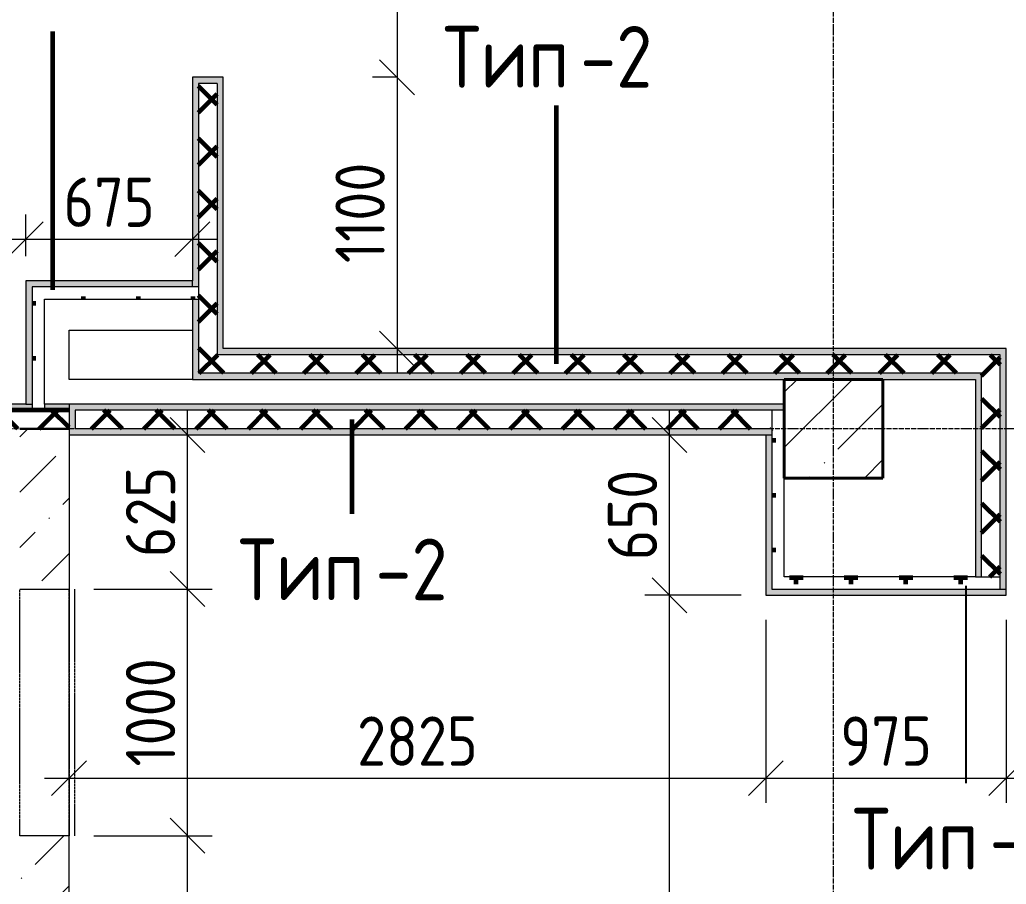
# Model space of a CAD drawing. Header units: millimetres. Extents: x -60946 to 138510, y -262288 to 24501.
# Drawn here: x -15616 to -11616, y -32106 to -28602 of the extents above; entities that cross this region are included whole.
import ezdxf

# ---------------------------------------------------------------- set-up
doc = ezdxf.new("R2010")
doc.units = ezdxf.units.MM
doc.linetypes.add('ADSK_Линия сетки', pattern=[25, 20, -2.5, 0, -2.5])
doc.linetypes.add('ADSK_Штриховая_ш2 п1_5', pattern=[4.5, 3, -1.5])
for name, color, linetype, lineweight in [('0) 1 вып перегородка', 7, 'Continuous', 60), ('2)Тип-2', 3, 'Continuous', 60), ('2)Тип-5', 1, 'Continuous', 60), ('2)Тип-8', 40, 'Continuous', 60), ('Двери', 7, 'Continuous', 9), ('Несущие колонны', 7, 'Continuous', 18), ('Оси', 7, 'Continuous', 9), ('Перекрытие', 7, 'Continuous', 18), ('Размеры', 7, 'Continuous', 9), ('Стены наружные', 7, 'Continuous', 18), ('Стены несущие', 7, 'Continuous', 30), ('Стены отделка', 7, 'Continuous', 30), ('Стены штриховка', 7, 'Continuous', 9)]:
    doc.layers.add(name, color=color, linetype=linetype, lineweight=lineweight)
doc.styles.add('GOST Common_3', font='', dxfattribs={"width": 0.9, "height": 200})
doc.styles.get('GOST Common_3').set_extended_font_data('GOST Common')
doc.dimstyles.new('ADSK_Основной_2_0', dxfattribs={"dimscale": 304.8, "dimtxt": 201.142999, "dimasz": 0.463911, "dimexe": 0.328084, "dimexo": 0.328084, "dimgap": 0.164042, "dimtad": 1, "dimdec": 3, "dimrnd": 0.001, "dimdsep": 46, "dimtxsty": 'GOST Common_3', "dimblk1": 'OBLIQUE', "dimblk2": 'OBLIQUE', "dimsah": 1, "dimcen": 0.09, "dimdle": 0.328084, "dimazin": 2, "dimtfac": 1, "dimtdec": 4, "dimtix": 1, "dimtmove": 0, "dimatfit": 3, "dimfxl": 1, "dimtvp": 1, "dimtolj": 1, "dimtzin": 0, "dimlwd": 20, "dimlwe": 20, "dimarcsym": 2})
doc.dimstyles.new('ADSK_Основной_2_0_2', dxfattribs={"dimscale": 304.8, "dimtxt": 201.142999, "dimasz": 0.463911, "dimexe": 0.328084, "dimexo": 0.328084, "dimgap": 0.164042, "dimtad": 1, "dimdec": 3, "dimrnd": 0.001, "dimdsep": 46, "dimtxsty": 'GOST Common_3', "dimblk1": 'OBLIQUE', "dimblk2": 'OBLIQUE', "dimsah": 1, "dimcen": 0.09, "dimdle": 0.328084, "dimazin": 2, "dimtfac": 1, "dimtdec": 4, "dimtix": 1, "dimtmove": 0, "dimatfit": 3, "dimfxl": 1, "dimtvp": 1, "dimtolj": 1, "dimtzin": 0, "dimlwd": 20, "dimlwe": 20, "dimarcsym": 2})
pattern_1 = [(0, (1283.93, -48864.63), (111.125, 111.125), [55.562, -166.687]), (90, (1311.72, -48892.41), (-111.125, 111.125), [55.562, -166.687])]
pattern_2 = [(45, (1283.93, -48864.63), (-106.066, 106.066), []), (135, (1283.93, -48864.63), (-106.066, -106.066), [])]

# ---------------------------------------------------------------- blocks, each defined once
blk = doc.blocks.new('ADSK_КолоннаЖБ_Прямоугольная - 400x400 мм-1807142-Кладочный план 1-го этажа')
at = {"layer": 'Несущие колонны', "lineweight": 40}
for p, q in [((-200, 200), (200, 200)), ((-200, -200), (-200, 200)), ((200, 200), (200, -200)), ((200, -200), (-200, -200))]:
    blk.add_line(p, q, dxfattribs=at)
blk = doc.blocks.new('ADSK_Дверь_Проем - ADSK_Дверь_Проем-730830-Кладочный план 1-го этажа')
at = {"layer": 'Двери', "linetype": 'ADSK_Штриховая_ш2 п1_5'}
for p, q in [((-500, 100), (500, 100)), ((-500, -100), (500, -100))]:
    blk.add_line(p, q, dxfattribs=at)
blk = doc.blocks.new('ADSK_Дверь_Проем - ADSK_Дверь_Проем-3382545-Кладочный план 1-го этажа')
at = {"layer": 'Двери', "linetype": 'ADSK_Штриховая_ш2 п1_5'}
for p, q in [((-499.9, 11), (499.9, 11)), ((-499.9, -11), (499.9, -11))]:
    blk.add_line(p, q, dxfattribs=at)
blk = doc.blocks.new('_Oblique')
at = {"color": 0, "linetype": 'ByBlock', "lineweight": -2}
blk.add_line((-0.5, -0.5), (0.5, 0.5), dxfattribs=at)
blk = doc.blocks.new('*D4088')
at = {"layer": 'Defpoints', "color": 0, "transparency": 16777216}
for p in [(-13986, -27634.7), (-14086, -28834.7), (-13986, -28834.7)]:
    blk.add_point(p, dxfattribs=at)
at = {"layer": 'Размеры', "color": 0, "lineweight": 20, "transparency": 16777216}
for p, q in [((-14086, -27534.7), (-14086, -28934.7)), ((-14086, -27634.7), (-14186, -27634.7)), ((-14086, -28834.7), (-14186, -28834.7))]:
    blk.add_line(p, q, dxfattribs=at)
at = {"layer": 'Размеры', "color": 0, "lineweight": 20, "transparency": 16777216, "xscale": 141.4, "yscale": 141.4, "zscale": 141.4}
for p, rotation in [((-14086, -27634.7), 90), ((-14086, -28834.7), 270)]:
    blk.add_blockref('_Oblique', p, dxfattribs=dict(at, rotation=rotation))
at = {"layer": 'Размеры', "color": 0, "lineweight": 9, "transparency": 16777216, "insert": (-14236, -28234.7), "char_height": 200, "width": 560.473, "attachment_point": 5, "rotation": 90, "style": 'GOST Common_3'}
blk.add_mtext('\\A1;1200', dxfattribs=at)
blk = doc.blocks.new('*D4089')
at = {"layer": 'Defpoints', "color": 0, "transparency": 16777216}
for p in [(-13986, -28834.7), (-14086, -29934.7), (-13986, -29934.7)]:
    blk.add_point(p, dxfattribs=at)
at = {"layer": 'Размеры', "color": 0, "lineweight": 20, "transparency": 16777216}
for p, q in [((-14086, -28734.7), (-14086, -30034.7)), ((-14086, -28834.7), (-14186, -28834.7)), ((-14086, -29934.7), (-14186, -29934.7))]:
    blk.add_line(p, q, dxfattribs=at)
at = {"layer": 'Размеры', "color": 0, "lineweight": 20, "transparency": 16777216, "xscale": 141.4, "yscale": 141.4, "zscale": 141.4}
for p, rotation in [((-14086, -28834.7), 90), ((-14086, -29934.7), 270)]:
    blk.add_blockref('_Oblique', p, dxfattribs=dict(at, rotation=rotation))
at = {"layer": 'Размеры', "color": 0, "lineweight": 9, "transparency": 16777216, "insert": (-14236, -29384.7), "char_height": 200, "width": 515.472, "attachment_point": 5, "rotation": 90, "style": 'GOST Common_3'}
blk.add_mtext('\\A1;1100', dxfattribs=at)
blk = doc.blocks.new('*D4090')
at = {"layer": 'Defpoints', "color": 0, "transparency": 16777216}
for p in [(-18266.1, -29391.3), (-15591.1, -29491.3), (-15591.1, -29659.7)]:
    blk.add_point(p, dxfattribs=at)
at = {"layer": 'Размеры', "color": 0, "lineweight": 20, "transparency": 16777216}
for p, q in [((-15591.1, -29559.7), (-15591.1, -29391.3)), ((-18366.1, -29491.3), (-15491.1, -29491.3)), ((-18266.1, -29491.3), (-18266.1, -29591.3))]:
    blk.add_line(p, q, dxfattribs=at)
at = {"layer": 'Размеры', "color": 0, "lineweight": 20, "transparency": 16777216, "xscale": 141.4, "yscale": 141.4, "zscale": 141.4, "rotation": 180}
blk.add_blockref('_Oblique', (-18266.1, -29491.3), dxfattribs=at)
at = {"layer": 'Размеры', "color": 0, "lineweight": 20, "transparency": 16777216, "xscale": 141.4, "yscale": 141.4, "zscale": 141.4}
blk.add_blockref('_Oblique', (-15591.1, -29491.3), dxfattribs=at)
at = {"layer": 'Размеры', "color": 0, "lineweight": 9, "transparency": 16777216, "insert": (-16928.6, -29341.3), "char_height": 200, "width": 605.475, "attachment_point": 5, "style": 'GOST Common_3'}
blk.add_mtext('\\A1;2675', dxfattribs=at)
blk = doc.blocks.new('*D4091')
at = {"layer": 'Defpoints', "color": 0, "transparency": 16777216}
for p in [(-14916.1, -29391.3), (-14916.1, -29491.3), (-15591.1, -29659.7)]:
    blk.add_point(p, dxfattribs=at)
at = {"layer": 'Размеры', "color": 0, "lineweight": 20, "transparency": 16777216}
for p, q in [((-15591.1, -29559.7), (-15591.1, -29391.3)), ((-15691.1, -29491.3), (-14816.1, -29491.3)), ((-14916.1, -29491.3), (-14916.1, -29591.3))]:
    blk.add_line(p, q, dxfattribs=at)
at = {"layer": 'Размеры', "color": 0, "lineweight": 20, "transparency": 16777216, "xscale": 141.4, "yscale": 141.4, "zscale": 141.4, "rotation": 180}
blk.add_blockref('_Oblique', (-15591.1, -29491.3), dxfattribs=at)
at = {"layer": 'Размеры', "color": 0, "lineweight": 20, "transparency": 16777216, "xscale": 141.4, "yscale": 141.4, "zscale": 141.4}
blk.add_blockref('_Oblique', (-14916.1, -29491.3), dxfattribs=at)
at = {"layer": 'Размеры', "color": 0, "lineweight": 9, "transparency": 16777216, "insert": (-15253.6, -29341.3), "char_height": 200, "width": 454.106, "attachment_point": 5, "style": 'GOST Common_3'}
blk.add_mtext('\\A1;675', dxfattribs=at)
blk = doc.blocks.new('*D4092')
at = {"layer": 'Defpoints', "color": 0, "transparency": 16777216}
for p in [(-15812.7, -25109.7), (-15912.7, -29659.7), (-15591.1, -29659.7)]:
    blk.add_point(p, dxfattribs=at)
at = {"layer": 'Размеры', "color": 0, "lineweight": 20, "transparency": 16777216}
for p, q in [((-15912.7, -25009.7), (-15912.7, -29759.7)), ((-15912.7, -25109.7), (-16012.7, -25109.7)), ((-15691.1, -29659.7), (-16012.7, -29659.7))]:
    blk.add_line(p, q, dxfattribs=at)
at = {"layer": 'Размеры', "color": 0, "lineweight": 20, "transparency": 16777216, "xscale": 141.4, "yscale": 141.4, "zscale": 141.4}
for p, rotation in [((-15912.7, -25109.7), 90), ((-15912.7, -29659.7), 270)]:
    blk.add_blockref('_Oblique', p, dxfattribs=dict(at, rotation=rotation))
at = {"layer": 'Размеры', "color": 0, "lineweight": 9, "transparency": 16777216, "insert": (-16062.7, -27384.7), "char_height": 200, "width": 625.93, "attachment_point": 5, "rotation": 90, "style": 'GOST Common_3'}
blk.add_mtext('\\A1;4550', dxfattribs=at)
blk = doc.blocks.new('*D4093')
at = {"layer": 'Defpoints', "color": 0, "transparency": 16777216}
for p in [(-15591.1, -29659.7), (-15912.7, -30159.7), (-15812.7, -30159.7)]:
    blk.add_point(p, dxfattribs=at)
at = {"layer": 'Размеры', "color": 0, "lineweight": 20, "transparency": 16777216}
for p, q in [((-15912.7, -29659.7), (-15912.7, -29518.3)), ((-15691.1, -29659.7), (-16012.7, -29659.7)), ((-15912.7, -29659.7), (-15912.7, -30159.7)), ((-15912.7, -30159.7), (-16012.7, -30159.7)), ((-15912.7, -30159.7), (-15912.7, -30301.1))]:
    blk.add_line(p, q, dxfattribs=at)
at = {"layer": 'Размеры', "color": 0, "lineweight": 20, "transparency": 16777216, "xscale": 141.4, "yscale": 141.4, "zscale": 141.4}
for p, rotation in [((-15912.7, -29659.7), 270), ((-15912.7, -30159.7), 90)]:
    blk.add_blockref('_Oblique', p, dxfattribs=dict(at, rotation=rotation))
at = {"layer": 'Размеры', "color": 0, "lineweight": 9, "transparency": 16777216, "insert": (-16062.7, -29909.7), "char_height": 200, "width": 454.106, "attachment_point": 5, "rotation": 90, "style": 'GOST Common_3'}
blk.add_mtext('\\A1;500', dxfattribs=at)
blk = doc.blocks.new('*D4099')
at = {"layer": 'Defpoints', "color": 0, "transparency": 16777216}
for p in [(-15416.1, -31909.7), (-14935.7, -31909.7), (-15416.1, -32709.7)]:
    blk.add_point(p, dxfattribs=at)
at = {"layer": 'Размеры', "color": 0, "lineweight": 20, "transparency": 16777216}
for p, q in [((-14935.7, -32809.7), (-14935.7, -31809.7)), ((-15316.1, -31909.7), (-14835.7, -31909.7)), ((-15316.1, -32709.7), (-14835.7, -32709.7))]:
    blk.add_line(p, q, dxfattribs=at)
at = {"layer": 'Размеры', "color": 0, "lineweight": 20, "transparency": 16777216, "xscale": 141.4, "yscale": 141.4, "zscale": 141.4}
for p, rotation in [((-14935.7, -31909.7), 90), ((-14935.7, -32709.7), 270)]:
    blk.add_blockref('_Oblique', p, dxfattribs=dict(at, rotation=rotation))
at = {"layer": 'Размеры', "color": 0, "lineweight": 9, "transparency": 16777216, "insert": (-15085.7, -32309.7), "char_height": 200, "width": 454.106, "attachment_point": 5, "rotation": 90, "style": 'GOST Common_3'}
blk.add_mtext('\\A1;800', dxfattribs=at)
blk = doc.blocks.new('*D4100')
at = {"layer": 'Defpoints', "color": 0, "transparency": 16777216}
for p in [(-15416.1, -30909.7), (-14935.7, -30909.7), (-15416.1, -31909.7)]:
    blk.add_point(p, dxfattribs=at)
at = {"layer": 'Размеры', "color": 0, "lineweight": 20, "transparency": 16777216}
for p, q in [((-14935.7, -32009.7), (-14935.7, -30809.7)), ((-15316.1, -30909.7), (-14835.7, -30909.7)), ((-15316.1, -31909.7), (-14835.7, -31909.7))]:
    blk.add_line(p, q, dxfattribs=at)
at = {"layer": 'Размеры', "color": 0, "lineweight": 20, "transparency": 16777216, "xscale": 141.4, "yscale": 141.4, "zscale": 141.4}
for p, rotation in [((-14935.7, -30909.7), 90), ((-14935.7, -31909.7), 270)]:
    blk.add_blockref('_Oblique', p, dxfattribs=dict(at, rotation=rotation))
at = {"layer": 'Размеры', "color": 0, "lineweight": 9, "transparency": 16777216, "insert": (-15085.7, -31409.7), "char_height": 200, "width": 560.473, "attachment_point": 5, "rotation": 90, "style": 'GOST Common_3'}
blk.add_mtext('\\A1;1000', dxfattribs=at)
blk = doc.blocks.new('*D4101')
at = {"layer": 'Defpoints', "color": 0, "transparency": 16777216}
for p in [(-15035.7, -30284.7), (-14935.7, -30284.7), (-15416.1, -30909.7)]:
    blk.add_point(p, dxfattribs=at)
at = {"layer": 'Размеры', "color": 0, "lineweight": 20, "transparency": 16777216}
for p, q in [((-14935.7, -31009.7), (-14935.7, -30184.7)), ((-14935.7, -30284.7), (-14835.7, -30284.7)), ((-15316.1, -30909.7), (-14835.7, -30909.7))]:
    blk.add_line(p, q, dxfattribs=at)
at = {"layer": 'Размеры', "color": 0, "lineweight": 20, "transparency": 16777216, "xscale": 141.4, "yscale": 141.4, "zscale": 141.4}
for p, rotation in [((-14935.7, -30284.7), 90), ((-14935.7, -30909.7), 270)]:
    blk.add_blockref('_Oblique', p, dxfattribs=dict(at, rotation=rotation))
at = {"layer": 'Размеры', "color": 0, "lineweight": 9, "transparency": 16777216, "insert": (-15085.7, -30597.2), "char_height": 200, "width": 454.106, "attachment_point": 5, "rotation": 90, "style": 'GOST Common_3'}
blk.add_mtext('\\A1;625', dxfattribs=at)
blk = doc.blocks.new('*D4102')
at = {"layer": 'Defpoints', "color": 0, "transparency": 16777216}
for p in [(-12591.1, -30934.7), (-15416.1, -31576.1), (-12591.1, -31676.1)]:
    blk.add_point(p, dxfattribs=at)
at = {"layer": 'Размеры', "color": 0, "lineweight": 20, "transparency": 16777216}
for p, q in [((-12591.1, -31034.7), (-12591.1, -31776.1)), ((-15516.1, -31676.1), (-12491.1, -31676.1)), ((-15416.1, -31676.1), (-15416.1, -31776.1))]:
    blk.add_line(p, q, dxfattribs=at)
at = {"layer": 'Размеры', "color": 0, "lineweight": 20, "transparency": 16777216, "xscale": 141.4, "yscale": 141.4, "zscale": 141.4, "rotation": 180}
blk.add_blockref('_Oblique', (-15416.1, -31676.1), dxfattribs=at)
at = {"layer": 'Размеры', "color": 0, "lineweight": 20, "transparency": 16777216, "xscale": 141.4, "yscale": 141.4, "zscale": 141.4}
blk.add_blockref('_Oblique', (-12591.1, -31676.1), dxfattribs=at)
at = {"layer": 'Размеры', "color": 0, "lineweight": 9, "transparency": 16777216, "insert": (-14003.6, -31526.1), "char_height": 200, "width": 605.475, "attachment_point": 5, "style": 'GOST Common_3'}
blk.add_mtext('\\A1;2825', dxfattribs=at)
blk = doc.blocks.new('*D4103')
at = {"layer": 'Defpoints', "color": 0, "transparency": 16777216}
for p in [(-12591.1, -30934.7), (-11616.1, -30934.7), (-11616.1, -31676.1)]:
    blk.add_point(p, dxfattribs=at)
at = {"layer": 'Размеры', "color": 0, "lineweight": 20, "transparency": 16777216}
for p, q in [((-12591.1, -31034.7), (-12591.1, -31776.1)), ((-11616.1, -31034.7), (-11616.1, -31776.1)), ((-12691.1, -31676.1), (-11516.1, -31676.1))]:
    blk.add_line(p, q, dxfattribs=at)
at = {"layer": 'Размеры', "color": 0, "lineweight": 20, "transparency": 16777216, "xscale": 141.4, "yscale": 141.4, "zscale": 141.4, "rotation": 180}
blk.add_blockref('_Oblique', (-12591.1, -31676.1), dxfattribs=at)
at = {"layer": 'Размеры', "color": 0, "lineweight": 20, "transparency": 16777216, "xscale": 141.4, "yscale": 141.4, "zscale": 141.4}
blk.add_blockref('_Oblique', (-11616.1, -31676.1), dxfattribs=at)
at = {"layer": 'Размеры', "color": 0, "lineweight": 9, "transparency": 16777216, "insert": (-12103.6, -31526.1), "char_height": 200, "width": 454.106, "attachment_point": 5, "style": 'GOST Common_3'}
blk.add_mtext('\\A1;975', dxfattribs=at)
blk = doc.blocks.new('*D4104')
at = {"layer": 'Defpoints', "color": 0, "transparency": 16777216}
for p in [(-12981.6, -30934.7), (-12591.1, -30934.7), (-13081.5, -34059.7)]:
    blk.add_point(p, dxfattribs=at)
at = {"layer": 'Размеры', "color": 0, "lineweight": 20, "transparency": 16777216}
for p, q in [((-12981.6, -34159.7), (-12981.6, -30834.7)), ((-12691.1, -30934.7), (-13081.6, -30934.7)), ((-12981.5, -34059.7), (-12881.6, -34059.7))]:
    blk.add_line(p, q, dxfattribs=at)
at = {"layer": 'Размеры', "color": 0, "lineweight": 20, "transparency": 16777216, "xscale": 141.4, "yscale": 141.4, "zscale": 141.4}
for p, rotation in [((-12981.6, -30934.7), 90), ((-12981.6, -34059.7), 270)]:
    blk.add_blockref('_Oblique', p, dxfattribs=dict(at, rotation=rotation))
at = {"layer": 'Размеры', "color": 0, "lineweight": 9, "transparency": 16777216, "insert": (-13131.6, -32497.2), "char_height": 200, "width": 560.473, "attachment_point": 5, "rotation": 90, "style": 'GOST Common_3'}
blk.add_mtext('\\A1;3125', dxfattribs=at)
blk = doc.blocks.new('*D4105')
at = {"layer": 'Defpoints', "color": 0, "transparency": 16777216}
for p in [(-13081.5, -30284.7), (-12981.6, -30284.7), (-12591.1, -30934.7)]:
    blk.add_point(p, dxfattribs=at)
at = {"layer": 'Размеры', "color": 0, "lineweight": 20, "transparency": 16777216}
for p, q in [((-12981.6, -31034.7), (-12981.6, -30184.7)), ((-12981.5, -30284.7), (-12881.6, -30284.7)), ((-12691.1, -30934.7), (-13081.6, -30934.7))]:
    blk.add_line(p, q, dxfattribs=at)
at = {"layer": 'Размеры', "color": 0, "lineweight": 20, "transparency": 16777216, "xscale": 141.4, "yscale": 141.4, "zscale": 141.4}
for p, rotation in [((-12981.6, -30284.7), 90), ((-12981.6, -30934.7), 270)]:
    blk.add_blockref('_Oblique', p, dxfattribs=dict(at, rotation=rotation))
at = {"layer": 'Размеры', "color": 0, "lineweight": 9, "transparency": 16777216, "insert": (-13131.6, -30609.7), "char_height": 200, "width": 454.106, "attachment_point": 5, "rotation": 90, "style": 'GOST Common_3'}
blk.add_mtext('\\A1;650', dxfattribs=at)
blk = doc.blocks.new('*D4127')
at = {"layer": 'Defpoints', "color": 0, "transparency": 16777216}
for p in [(-11616.1, -30934.7), (-8491.1, -30934.7), (-8491.1, -31676.1)]:
    blk.add_point(p, dxfattribs=at)
at = {"layer": 'Размеры', "color": 0, "lineweight": 20, "transparency": 16777216}
for p, q in [((-11616.1, -31034.7), (-11616.1, -31776.1)), ((-8491.1, -31034.7), (-8491.1, -31776.1)), ((-11716.1, -31676.1), (-8391.1, -31676.1))]:
    blk.add_line(p, q, dxfattribs=at)
at = {"layer": 'Размеры', "color": 0, "lineweight": 20, "transparency": 16777216, "xscale": 141.4, "yscale": 141.4, "zscale": 141.4, "rotation": 180}
blk.add_blockref('_Oblique', (-11616.1, -31676.1), dxfattribs=at)
at = {"layer": 'Размеры', "color": 0, "lineweight": 20, "transparency": 16777216, "xscale": 141.4, "yscale": 141.4, "zscale": 141.4}
blk.add_blockref('_Oblique', (-8491.1, -31676.1), dxfattribs=at)
at = {"layer": 'Размеры', "color": 0, "lineweight": 9, "transparency": 16777216, "insert": (-10053.6, -31526.1), "char_height": 200, "width": 560.473, "attachment_point": 5, "style": 'GOST Common_3'}
blk.add_mtext('\\A1;3125', dxfattribs=at)

msp = doc.modelspace()

# ---------------------------------------------------------------- hatches: boundary and pattern name
at = {"layer": '2)Тип-2'}
h = msp.add_hatch(color=256, dxfattribs=at)
h.paths.add_polyline_path([(-14916.0657, -30059.6624), (-14891.0657, -30059.6624), (-14891.0657, -29734.6624), (-14916.0657, -29734.6624), (-14916.0657, -30024.0166)])
h.paths.add_polyline_path([(-14891.0657, -29684.6624), (-14891.0657, -28859.6624), (-14791.0657, -28859.6624), (-14791.0657, -28834.6624), (-14916.0657, -28834.6624), (-14916.0657, -29684.6624)])
h.paths.add_polyline_path([(-14916.0657, -27634.6624), (-14791.0657, -27634.6624), (-14791.0657, -27609.6624), (-14891.0657, -27609.6624), (-14891.0657, -25109.6624), (-14916.0657, -25109.6624)])
h = msp.add_hatch(dxfattribs=at)
h.set_pattern_fill('FP_4', color=256, style=0, pattern_type=2)
h.set_pattern_definition(pattern_2)
h.paths.add_polyline_path([(-14816.0657, -30034.6624), (-14816.0657, -28859.6624), (-14891.0657, -28859.6624), (-14891.0657, -30034.6624)])
h.paths.add_polyline_path([(-14816.0657, -27609.6624), (-14816.0657, -25109.6624), (-14891.0657, -25109.6624), (-14891.0657, -27609.6624)])
h = msp.add_hatch(color=256, dxfattribs=at)
h.paths.add_polyline_path([(-14791.0657, -29959.6624), (-14791.0657, -28859.6624), (-14816.0657, -28859.6624), (-14816.0657, -29959.6624)])
h.paths.add_polyline_path([(-14816.0657, -27609.6624), (-14791.0657, -27609.6624), (-14791.0657, -25109.6624), (-14816.0657, -25109.6624)])
h = msp.add_hatch(dxfattribs=at)
h.set_pattern_fill('FP_4', color=256, style=0, pattern_type=2)
h.set_pattern_definition(pattern_2)
h.paths.add_polyline_path([(-14816.0657, -30034.6624), (-11716.0657, -30034.6624), (-11716.0657, -29959.6624), (-14816.0657, -29959.6624), (-14816.0657, -30024.0166)])
for points in [[(-11741.0657, -29959.6624), (-11641.0657, -29959.6624), (-11641.0657, -29934.6624), (-14791.0657, -29934.6624), (-14791.0657, -29959.6624), (-12293.961, -29959.6624)], [(-11641.0657, -30909.6624), (-11616.0657, -30909.6624), (-11616.0657, -29934.6624), (-11641.0657, -29934.6624), (-11641.0657, -30859.6624)], [(-14502.6696, -30059.6624), (-11741.0657, -30059.6624), (-11741.0657, -30034.6624), (-14891.0657, -30034.6624), (-14891.0657, -30059.6624), (-14791.0657, -30059.6624)], [(-11716.0657, -30859.6624), (-11716.0657, -30034.6624), (-11741.0657, -30034.6624), (-11741.0657, -30859.6624)], [(-12591.0657, -30184.6624), (-12516.0657, -30184.6624), (-12516.0657, -30159.6624), (-15416.0657, -30159.6624), (-15416.0657, -30184.6624), (-13766.4334, -30184.6624)], [(-15416.0657, -30284.6624), (-12566.0657, -30284.6624), (-12566.0657, -30259.6624), (-15391.0657, -30259.6624), (-15391.0657, -30184.6624), (-15416.0657, -30184.6624), (-15416.0657, -30259.6624)]]:
    msp.add_hatch(color=256, dxfattribs=at).paths.add_polyline_path(points)
h = msp.add_hatch(dxfattribs=at)
h.set_pattern_fill('FP_4', color=256, style=0, pattern_type=2)
h.set_pattern_definition(pattern_2)
h.paths.add_polyline_path([(-11716.0657, -30859.6624), (-11641.0657, -30859.6624), (-11641.0657, -29959.6624), (-11716.0657, -29959.6624), (-11716.0657, -30034.6624)])
h = msp.add_hatch(dxfattribs=at)
h.set_pattern_fill('FP_4', color=256, style=0, pattern_type=2)
h.set_pattern_definition(pattern_2)
h.paths.add_polyline_path([(-15391.0657, -30259.6624), (-12566.0657, -30259.6624), (-12566.0657, -30184.6624), (-15391.0657, -30184.6624)])
at = {"layer": '2)Тип-5', "true_color": 0xd50000}
for points in [[(-15566.0657, -30159.6624), (-15566.0657, -29659.6624), (-15591.0657, -29659.6624), (-15591.0657, -30159.6624)], [(-14916.0657, -29684.6624), (-14916.0657, -29659.6624), (-15566.0657, -29659.6624), (-15566.0657, -29684.6624), (-15238.9058, -29684.6624)], [(-12566.0657, -30934.6624), (-12566.0657, -30284.6624), (-12591.0657, -30284.6624), (-12591.0657, -30934.6624)], [(-12293.961, -30934.6624), (-11616.0657, -30934.6624), (-11616.0657, -30909.6624), (-12566.0657, -30909.6624), (-12566.0657, -30934.6624), (-12516.0657, -30934.6624)]]:
    msp.add_hatch(color=12, dxfattribs=at).paths.add_polyline_path(points)
h = msp.add_hatch(dxfattribs=at)
h.set_pattern_fill('FP_6', color=12, style=0, pattern_type=2)
h.set_pattern_definition(pattern_1)
h.paths.add_polyline_path([(-15566.0657, -30184.6624), (-15516.0657, -30184.6624), (-15516.0657, -29684.6624), (-15566.0657, -29684.6624), (-15566.0657, -30159.6624)])
h = msp.add_hatch(dxfattribs=at)
h.set_pattern_fill('FP_6', color=12, style=0, pattern_type=2)
h.set_pattern_definition(pattern_1)
h.paths.add_polyline_path([(-14916.0657, -29734.6624), (-14891.0657, -29734.6624), (-14891.0657, -29684.6624), (-15516.0657, -29684.6624), (-15516.0657, -29734.6624), (-15238.9058, -29734.6624)])
h = msp.add_hatch(dxfattribs=at)
h.set_pattern_fill('FP_6', color=12, style=0, pattern_type=2)
h.set_pattern_definition(pattern_1)
h.paths.add_polyline_path([(-12516.0657, -30909.6624), (-12516.0657, -30184.6624), (-12566.0657, -30184.6624), (-12566.0657, -30909.6624)])
h = msp.add_hatch(dxfattribs=at)
h.set_pattern_fill('FP_6', color=12, style=0, pattern_type=2)
h.set_pattern_definition(pattern_1)
h.paths.add_polyline_path([(-11641.0657, -30909.6624), (-11641.0657, -30859.6624), (-12516.0657, -30859.6624), (-12516.0657, -30909.6624), (-12293.961, -30909.6624)])
at = {"layer": '2)Тип-8'}
h = msp.add_hatch(color=256, dxfattribs=at)
h.paths.add_polyline_path([(-15416.0657, -30184.6624), (-15416.0657, -30159.6624), (-15516.0657, -30159.6624), (-15516.0657, -30184.6624)])
h.paths.add_polyline_path([(-18183.8506, -30184.6624), (-15566.0657, -30184.6624), (-15566.0657, -30159.6624), (-18266.0657, -30159.6624), (-18266.0657, -30184.6624)])
h = msp.add_hatch(dxfattribs=at)
h.set_pattern_fill('FP_4', color=256, style=0, pattern_type=2)
h.set_pattern_definition(pattern_2)
h.paths.add_polyline_path([(-18266.0657, -30259.6624), (-15416.0657, -30259.6624), (-15416.0657, -30184.6624), (-18266.0657, -30184.6624)])
at = {"layer": 'Несущие колонны', "lineweight": 9}
h = msp.add_hatch(dxfattribs=at)
h.set_pattern_fill('FP_3', color=256, style=0, pattern_type=2)
h.set_pattern_definition([(45, (1283.93, -48864.63), (-224.5064, 224.5064), []), (45, (1508.44, -48864.63), (-224.5064, 224.5064), [396.875, -79.375, 3.353, -76.022])])
h.paths.add_polyline_path([(-12516.0657, -30459.6624), (-12116.0657, -30459.6624), (-12116.0657, -30059.6624), (-12516.0657, -30059.6624)])
at = {"layer": 'Стены наружные', "lineweight": 9}
h = msp.add_hatch(dxfattribs=at)
h.set_pattern_fill('FP_1', color=256, style=0, pattern_type=2)
h.set_pattern_definition([(45, (1283.93, -48864.63), (84.1895, 308.696), [396.875, -79.375, 3.353, -76.022])])
h.paths.add_polyline_path([(-15416.0657, -34059.6624), (-15416.0657, -33709.6624), (-15616.0657, -33709.6624), (-15616.0657, -34059.6624)])
h.paths.add_polyline_path([(-15416.0657, -32709.6624), (-15416.0657, -31909.6624), (-15616.0657, -31909.6624), (-15616.0657, -32709.6624)])
h.paths.add_polyline_path([(-15416.0657, -30909.6624), (-15416.0657, -30259.6624), (-15616.0657, -30259.6624), (-15616.0657, -30909.6624)])

# ---------------------------------------------------------------- linework, layer by layer
at = {"layer": '0) 1 вып перегородка'}
msp.add_line((-15481.8706, -29697.1624), (-15481.8706, -28649.3779), dxfattribs=at)
at = {"layer": '2)Тип-2'}
for p, q in [((-13439.4496, -29997.1624), (-13439.4496, -28949.3779)), ((-14269.6925, -30222.1624), (-14269.6925, -30604.2986))]:
    msp.add_line(p, q, dxfattribs=at)
at = {"layer": '2)Тип-5', "lineweight": 25}
msp.add_line((-11779.7246, -30897.1624), (-11779.7246, -31696.3511), dxfattribs=at)
at = {"layer": '2)Тип-8', "lineweight": 9}
msp.add_line((-15591.0657, -30159.6624), (-18266.0657, -30159.6624), dxfattribs=at)
at = {"layer": '2)Тип-8'}
msp.add_line((-15416.0657, -30184.6624), (-18266.0657, -30184.6624), dxfattribs=at)
at = {"layer": 'Несущие колонны', "lineweight": 9}
for p, q in [((-12116.0657, -30059.6624), (-12516.0657, -30059.6624)), ((-12516.0657, -30059.6624), (-12516.0657, -30459.6624)), ((-12116.0657, -30459.6624), (-12116.0657, -30059.6624)), ((-12516.0657, -30459.6624), (-12116.0657, -30459.6624))]:
    msp.add_line(p, q, dxfattribs=at)
at = {"layer": 'Оси', "linetype": 'ADSK_Линия сетки', "lineweight": 5}
for p, q in [((-12316.0657, -59838.5137), (-12316.0657, -24363.7173)), ((-1213.4695, -30259.6624), (-23956.1623, -30259.6624))]:
    msp.add_line(p, q, dxfattribs=at)
at = {"layer": 'Перекрытие'}
for p, q in [((-15416.0657, -30059.6624), (-15416.0657, -29859.6624)), ((-15416.0657, -29859.6624), (-14916.0657, -29859.6624)), ((-14916.0657, -30059.6624), (-15416.0657, -30059.6624))]:
    msp.add_line(p, q, dxfattribs=at)
at = {"layer": 'Стены несущие', "lineweight": 9}
for p, q in [((-14791.0657, -28834.6624), (-14916.0657, -28834.6624)), ((-14916.0657, -28834.6624), (-14916.0657, -29659.6624)), ((-14791.0657, -29934.6624), (-14791.0657, -28834.6624)), ((-15516.0657, -30159.6624), (-15516.0657, -29734.6624)), ((-15516.0657, -29734.6624), (-14916.0657, -29734.6624)), ((-14916.0657, -29734.6624), (-14916.0657, -30059.6624)), ((-11616.0657, -29934.6624), (-14791.0657, -29934.6624)), ((-11616.0657, -30909.6624), (-11616.0657, -29934.6624)), ((-14916.0657, -30059.6624), (-11741.0657, -30059.6624)), ((-11741.0657, -30059.6624), (-11741.0657, -30859.6624)), ((-12516.0657, -30159.6624), (-15516.0657, -30159.6624)), ((-15416.0657, -30159.6624), (-15416.0657, -30909.6624)), ((-12516.0657, -30859.6624), (-12516.0657, -30159.6624)), ((-15416.0657, -30284.6624), (-12591.0657, -30284.6624)), ((-11741.0657, -30859.6624), (-12516.0657, -30859.6624)), ((-15616.0657, -30909.6624), (-15416.0657, -30909.6624)), ((-15416.0657, -31909.6624), (-15616.0657, -31909.6624)), ((-15416.0657, -32709.6624), (-15416.0657, -31909.6624))]:
    msp.add_line(p, q, dxfattribs=at)
at = {"layer": 'Стены несущие'}
msp.add_line((-15416.0657, -30259.6624), (-15616.0657, -30259.6624), dxfattribs=at)
at = {"layer": 'Стены отделка', "lineweight": 18}
for p, q in [((-15591.0657, -29659.6624), (-15591.0657, -30159.6624)), ((-14916.0657, -29659.6624), (-15591.0657, -29659.6624)), ((-12591.0657, -30284.6624), (-12591.0657, -30934.6624)), ((-11616.0657, -30934.6624), (-11616.0657, -30909.6624)), ((-12591.0657, -30934.6624), (-11616.0657, -30934.6624))]:
    msp.add_line(p, q, dxfattribs=at)
at = {"layer": 'Стены штриховка', "lineweight": 9}
for p, q in [((-14891.0657, -28859.6624), (-14891.0657, -30034.6624)), ((-14816.0657, -28859.6624), (-14891.0657, -28859.6624)), ((-14816.0657, -28859.6624), (-14816.0657, -29959.6624)), ((-14916.0657, -29684.6624), (-14916.0657, -29659.6624)), ((-15566.0657, -29684.6624), (-15566.0657, -30184.6624)), ((-14891.0657, -29684.6624), (-15566.0657, -29684.6624)), ((-14916.0657, -29734.6624), (-14891.0657, -29734.6624)), ((-11641.0657, -29959.6624), (-14816.0657, -29959.6624)), ((-11641.0657, -30909.6624), (-11641.0657, -29959.6624)), ((-11716.0657, -30034.6624), (-14891.0657, -30034.6624)), ((-11716.0657, -30859.6624), (-11716.0657, -30034.6624)), ((-15591.0657, -30159.6624), (-15566.0657, -30159.6624)), ((-15516.0657, -30159.6624), (-15516.0657, -30184.6624)), ((-15391.0657, -30184.6624), (-15391.0657, -30259.6624)), ((-12516.0657, -30184.6624), (-15391.0657, -30184.6624)), ((-12566.0657, -30184.6624), (-12566.0657, -30909.6624)), ((-12566.0657, -30259.6624), (-15391.0657, -30259.6624)), ((-12591.0657, -30284.6624), (-12566.0657, -30284.6624)), ((-11741.0657, -30859.6624), (-11641.0657, -30859.6624)), ((-12566.0657, -30909.6624), (-11616.0657, -30909.6624))]:
    msp.add_line(p, q, dxfattribs=at)

# ---------------------------------------------------------------- block references
at = {"layer": 'Двери'}
for name, p, rotation in [('ADSK_Дверь_Проем - ADSK_Дверь_Проем-730830-Кладочный план 1-го этажа', (-15516.0657, -31409.6624), 90.00000000000026), ('ADSK_Дверь_Проем - ADSK_Дверь_Проем-3382545-Кладочный план 1-го этажа', (-15405.0657, -31409.7514), 270.0000000000002)]:
    msp.add_blockref(name, p, dxfattribs=dict(at, rotation=rotation))
at = {"layer": 'Несущие колонны', "lineweight": 40, "rotation": 89.9999999999999}
msp.add_blockref('ADSK_КолоннаЖБ_Прямоугольная - 400x400 мм-1807142-Кладочный план 1-го этажа', (-12316.0657, -30259.6624), dxfattribs=at)

# ---------------------------------------------------------------- texts
at = {"layer": '2)Тип-2', "color": 116, "lineweight": 9, "true_color": 0x008040, "char_height": 250, "attachment_point": 1, "style": 'GOST Common_3'}
for s, insert, width in [('Тип', (-13899.4496, -28626.9508), 673.4175), ('-2', (-13343.8246, -28626.9508), 432.91125), ('Тип', (-14729.6925, -30704.8715), 673.4175), ('-2', (-14174.0675, -30704.8715), 432.91125)]:
    msp.add_mtext(s, dxfattribs=dict(at, insert=insert, width=width))
at = {"layer": '2)Тип-5', "color": 116, "lineweight": 25, "true_color": 0x008040, "char_height": 250, "attachment_point": 1, "style": 'GOST Common_3'}
for s, insert, width in [('Тип', (-12239.7246, -31796.924), 673.4175), ('-5', (-11684.0996, -31796.924), 432.91125)]:
    msp.add_mtext(s, dxfattribs=dict(at, insert=insert, width=width))

# ---------------------------------------------------------------- dimensions: what is measured, and where the dimension line sits
at = {"layer": 'Размеры', "lineweight": 9}
for base, p1, p2, override, picture, middle in [((-15912.715, -29659.6624), (-15812.7301, -25109.6624), (-15591.0657, -29659.6624), {"dimpost": '<>', "dimfxl": 4555.396263}, '*D4092', (-16062.715, -27384.6624)), ((-14085.9883, -28834.6624), (-13986.0034, -27634.6624), (-13986.0034, -28834.6624), {"dimpost": '<>', "dimfxl": 1200}, '*D4088', (-14235.9883, -28234.6624)), ((-14085.9883, -29934.6624), (-13986.0034, -28834.6624), (-13986.0034, -29934.6624), {"dimpost": '<>', "dimfxl": 1100}, '*D4089', (-14235.9883, -29384.6624)), ((-15912.715, -30159.6624), (-15591.0657, -29659.6624), (-15812.7301, -30159.6624), {"dimpost": '<>', "dimfxl": 546.932454}, '*D4093', (-16062.715, -29909.6624)), ((-14935.7042, -30284.6624), (-15416.0657, -30909.6624), (-15035.6891, -30284.6624), {"dimpost": '<>', "dimfxl": 731.649731}, '*D4101', (-15085.7042, -30597.1624)), ((-12981.5517, -30284.6624), (-12591.0657, -30934.6624), (-13081.5366, -30284.6624), {"dimpost": '<>', "dimfxl": 814.285994}, '*D4105', (-13131.5517, -30609.6624)), ((-14935.7042, -30909.6624), (-15416.0657, -31909.6624), (-15416.0657, -30909.6624), {"dimpost": '<>', "dimfxl": 1000}, '*D4100', (-15085.7042, -31409.6624)), ((-12981.5517, -30934.6624), (-13081.5366, -34059.6624), (-12591.0657, -30934.6624), {"dimpost": '<>', "dimfxl": 3163.255709}, '*D4104', (-13131.5517, -32497.1624)), ((-14935.7042, -31909.6624), (-15416.0657, -32709.6624), (-15416.0657, -31909.6624), {"dimpost": '<>', "dimfxl": 800}, '*D4099', (-15085.7042, -32309.6624))]:
    dim = msp.add_linear_dim(base=base, p1=p1, p2=p2, angle=90, dimstyle='ADSK_Основной_2_0', override=override, dxfattribs=at)
    dim.commit()
    dim.dimension.update_dxf_attribs({"geometry": picture, "text_midpoint": middle})
for base, p1, p2, dimstyle, override, picture, middle in [((-15591.0657, -29491.2708), (-18266.0657, -29391.2859), (-15591.0657, -29659.6624), 'ADSK_Основной_2_0', {"dimpost": '<>', "dimfxl": 2688.429087}, '*D4090', (-16928.5657, -29341.2708)), ((-14916.0657, -29491.2708), (-15591.0657, -29659.6624), (-14916.0657, -29391.2859), 'ADSK_Основной_2_0', {"dimpost": '<>', "dimfxl": 726.395869}, '*D4091', (-15253.5657, -29341.2708)), ((-12591.0657, -31676.0721), (-15416.0657, -31576.0872), (-12591.0657, -30934.6624), 'ADSK_Основной_2_0', {"dimpost": '<>', "dimfxl": 2896.90365}, '*D4102', (-14003.5657, -31526.0721)), ((-11616.0657, -31676.0721), (-12591.0657, -30934.6624), (-11616.0657, -30934.6624), 'ADSK_Основной_2_0', {"dimpost": '<>', "dimfxl": 975}, '*D4103', (-12103.5657, -31526.0721)), ((-8491.0657, -31676.0721), (-11616.0657, -30934.6624), (-8491.0657, -30934.6624), 'ADSK_Основной_2_0_2', {"dimpost": '<>', "dimfxl": 3125}, '*D4127', (-10053.5657, -31526.0721))]:
    dim = msp.add_linear_dim(base=base, p1=p1, p2=p2, dimstyle=dimstyle, override=override, dxfattribs=at)
    dim.commit()
    dim.dimension.update_dxf_attribs({"geometry": picture, "text_midpoint": middle})

doc.saveas('drawing.dxf')
